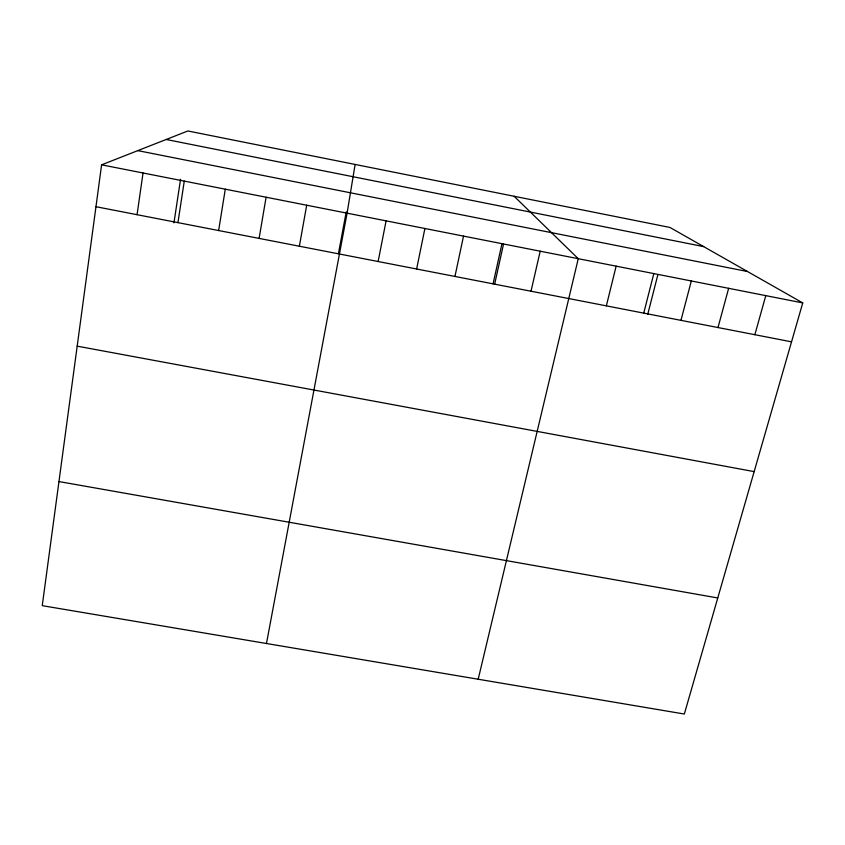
<?xml version="1.0" encoding="UTF-8"?>
<svg xmlns="http://www.w3.org/2000/svg" width="845" height="845" viewBox="0 0 845 845"><rect width="100%" height="100%" fill="white"/><g stroke="black" fill="none" stroke-linecap="round" stroke-linejoin="round"><path stroke-width="1.27" d="M101.601 164.828L42.25 605.664L684.334 714.025L802.75 302.911L669.948 227.453L187.865 130.975L101.601 164.828L802.75 302.911M137.059 214.693L143.037 172.993M173.954 222.848L180.555 179.267M177.946 222.636L184.273 181.105M218.633 230.537L225.288 189.185M355.122 164.448L347.084 213.172L266.471 643.51M259.109 238.406L266.101 197.223M299.373 246.222L306.693 205.219M338.454 253.5L346.239 211.905M378.127 261.527L386.091 220.851M416.627 269.006L424.908 228.499M454.948 276.442L463.525 236.104M493.079 283.857L501.962 243.677M494.716 283.857L503.504 244.205M531.019 291.219L540.198 251.208M478.196 679.243L578.255 258.697L514.119 196.262M606.351 305.858L616.132 266.154M643.742 313.125L653.819 273.579M647.745 314.298L657.896 274.604M680.964 320.35L691.326 280.962M717.996 327.543L728.644 288.314M754.86 334.704L765.792 295.634M58.96 481.565L717.764 597.964M77.191 346.154L754.162 471.616M95.96 206.708L791.543 341.834M166.18 139.478L703.684 246.613M137.788 150.621L747.498 271.52"/></g></svg>
